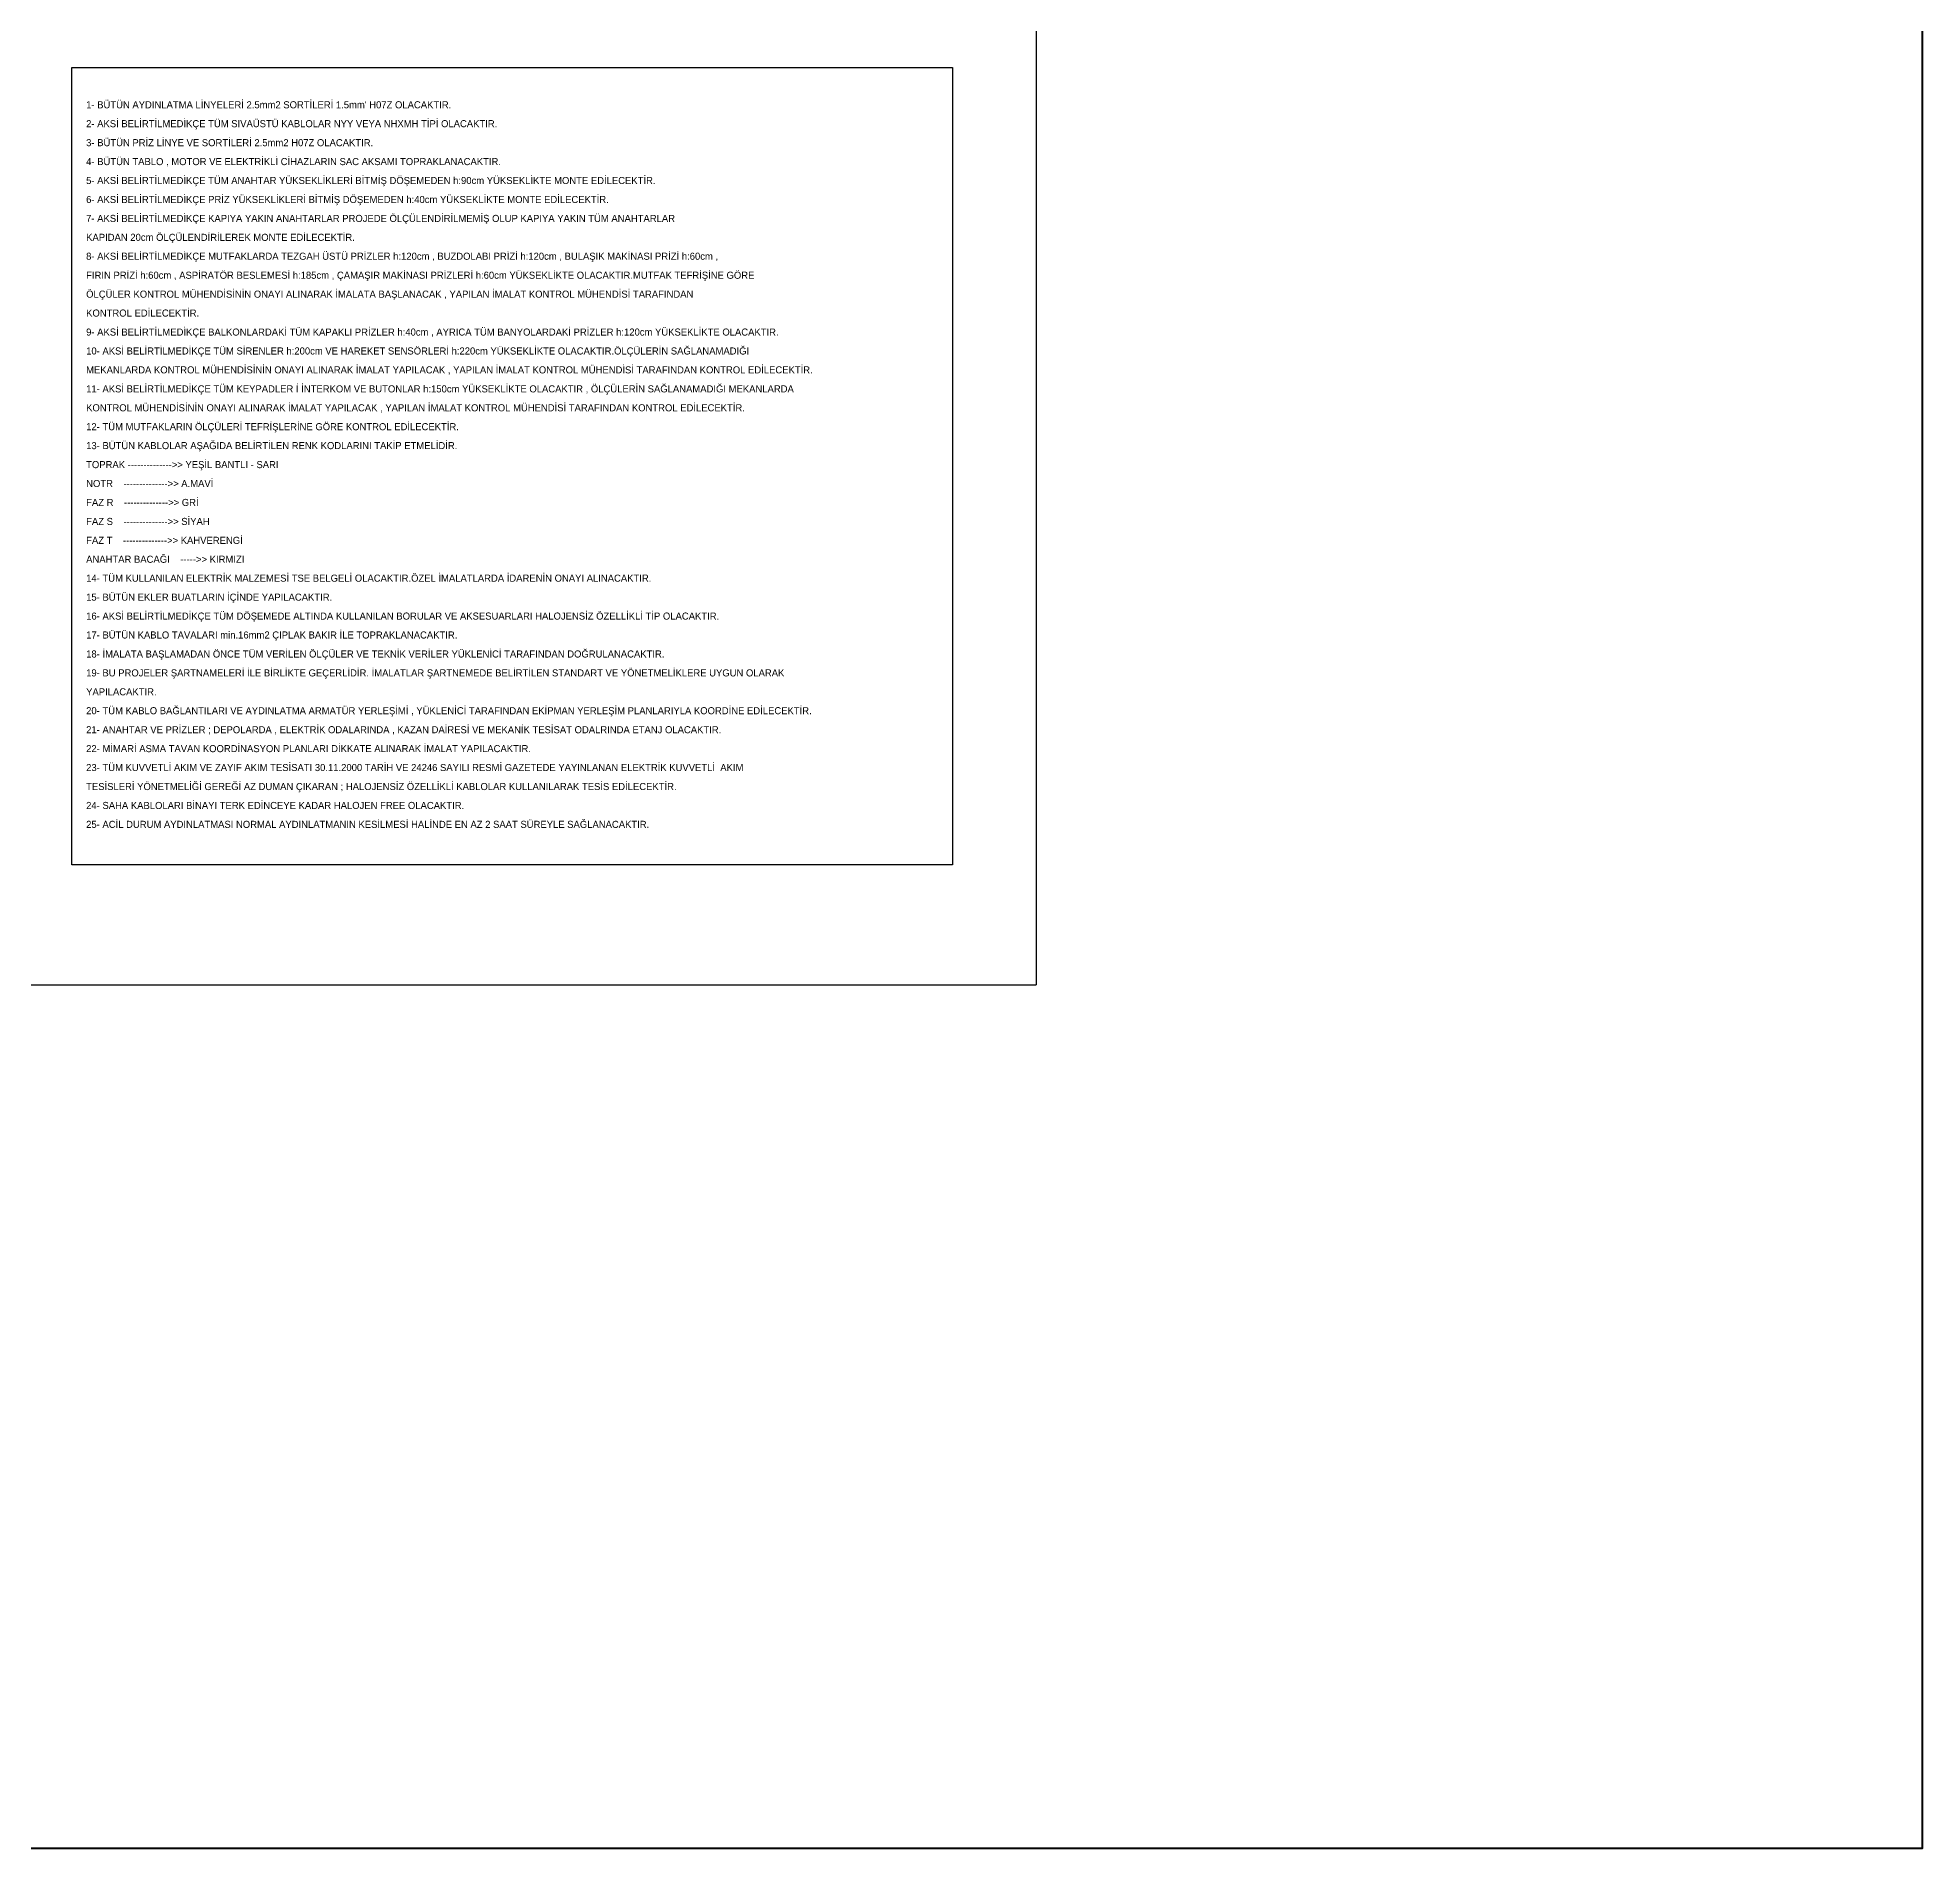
# Model space of a CAD drawing. Header units: millimetres. Extents: x 1852829 to 1882754, y -270850 to -231658.
# Drawn here: x 1880732 to 1882754, y -238520 to -236576 of the extents above; entities that cross this region are included whole.
import ezdxf

# ---------------------------------------------------------------- set-up
doc = ezdxf.new("R2010")
doc.units = ezdxf.units.MM
doc.layers.add('a_çerçeve_line', color=7, linetype='Continuous', lineweight=50)
doc.layers.add('KOLON ŞEMASI', color=5, linetype='Continuous')
doc.layers.add('L12', color=2, linetype='Continuous')
doc.styles.add('YAZI-1', font='wturkce.shx')

msp = doc.modelspace()

# ---------------------------------------------------------------- linework, layer by layer
msp.add_lwpolyline([(1880768.4, -236608.6), (1881713.5, -236608.6), (1881713.5, -237464.4), (1880768.4, -237464.4)], close=True)
at = {"layer": 'a_çerçeve_line'}
msp.add_lwpolyline([(1873707.8, -232246.2), (1882754.3, -232246.2), (1882754.3, -238520.3), (1873707.8, -238520.3)], close=True, dxfattribs=at)
at = {"layer": 'KOLON ŞEMASI', "color": 0, "ltscale": 50}
for p in [(1881803.4, -233113.4), (1879103.4, -237593.4)]:
    msp.add_line(p, (1881803.4, -237593.4), dxfattribs=at)

# ---------------------------------------------------------------- texts
at = {"layer": 'L12', "color": 4, "linetype": 'Continuous', "style": 'YAZI-1'}
for s, height, p in [("1- BÜTÜN AYDINLATMA LİNYELERİ 2.5mm2 SORTİLERİ 1.5mm' H07Z OLACAKTIR.", 7.594, (1880783.6, -236652.3)), ('2- AKSİ BELİRTİLMEDİKÇE TÜM SIVAÜSTÜ KABLOLAR NYY VEYA NHXMH TİPİ OLACAKTIR.', 7.594, (1880783.6, -236672.6)), ('3- BÜTÜN PRİZ LİNYE VE SORTİLERİ 2.5mm2 H07Z OLACAKTIR.', 7.594, (1880783.6, -236693)), ('4- BÜTÜN TABLO , MOTOR VE ELEKTRİKLİ CİHAZLARIN SAC AKSAMI TOPRAKLANACAKTIR.', 7.594, (1880783.6, -236713.3)), ('5- AKSİ BELİRTİLMEDİKÇE TÜM ANAHTAR YÜKSEKLİKLERİ BİTMİŞ DÖŞEMEDEN h:90cm YÜKSEKLİKTE MONTE EDİLECEKTİR.', 7.5938, (1880783.6, -236733.6)), ('6- AKSİ BELİRTİLMEDİKÇE PRİZ YÜKSEKLİKLERİ BİTMİŞ DÖŞEMEDEN h:40cm YÜKSEKLİKTE MONTE EDİLECEKTİR.', 7.594, (1880783.6, -236754)), ('7- AKSİ BELİRTİLMEDİKÇE KAPIYA YAKIN ANAHTARLAR PROJEDE ÖLÇÜLENDİRİLMEMİŞ OLUP KAPIYA YAKIN TÜM ANAHTARLAR', 7.5938, (1880783.6, -236774.3)), ('KAPIDAN 20cm ÖLÇÜLENDİRİLEREK MONTE EDİLECEKTİR.', 7.594, (1880783.6, -236794.6)), ('8- AKSİ BELİRTİLMEDİKÇE MUTFAKLARDA TEZGAH ÜSTÜ PRİZLER h:120cm , BUZDOLABI PRİZİ h:120cm , BULAŞIK MAKİNASI PRİZİ h:60cm , ', 7.5938, (1880783.6, -236814.9)), ('FIRIN PRİZİ h:60cm , ASPİRATÖR BESLEMESİ h:185cm , ÇAMAŞIR MAKİNASI PRİZLERİ h:60cm YÜKSEKLİKTE OLACAKTIR.MUTFAK TEFRİŞİNE GÖRE ', 7.5938, (1880783.6, -236835.3)), ('ÖLÇÜLER KONTROL MÜHENDİSİNİN ONAYI ALINARAK İMALATA BAŞLANACAK , YAPILAN İMALAT KONTROL MÜHENDİSİ TARAFINDAN ', 7.5938, (1880783.6, -236855.6)), ('KONTROL EDİLECEKTİR.', 7.594, (1880783.6, -236875.9)), ('9- AKSİ BELİRTİLMEDİKÇE BALKONLARDAKİ TÜM KAPAKLI PRİZLER h:40cm , AYRICA TÜM BANYOLARDAKİ PRİZLER h:120cm YÜKSEKLİKTE OLACAKTIR.', 7.5938, (1880783.6, -236896.3)), ('10- AKSİ BELİRTİLMEDİKÇE TÜM SİRENLER h:200cm VE HAREKET SENSÖRLERİ h:220cm YÜKSEKLİKTE OLACAKTIR.ÖLÇÜLERİN SAĞLANAMADIĞI', 7.5938, (1880783.6, -236916.6)), ('MEKANLARDA KONTROL MÜHENDİSİNİN ONAYI ALINARAK İMALAT YAPILACAK , YAPILAN İMALAT KONTROL MÜHENDİSİ TARAFINDAN KONTROL EDİLECEKTİR.', 7.5938, (1880783.6, -236936.9)), ('11- AKSİ BELİRTİLMEDİKÇE TÜM KEYPADLER İ İNTERKOM VE BUTONLAR h:150cm YÜKSEKLİKTE OLACAKTIR , ÖLÇÜLERİN SAĞLANAMADIĞI MEKANLARDA', 7.5938, (1880783.6, -236957.3)), ('KONTROL MÜHENDİSİNİN ONAYI ALINARAK İMALAT YAPILACAK , YAPILAN İMALAT KONTROL MÜHENDİSİ TARAFINDAN KONTROL EDİLECEKTİR.', 7.5938, (1880783.6, -236977.6)), ('12- TÜM MUTFAKLARIN ÖLÇÜLERİ TEFRİŞLERİNE GÖRE KONTROL EDİLECEKTİR.', 7.594, (1880783.6, -236997.9)), ('13- BÜTÜN KABLOLAR AŞAĞIDA BELİRTİLEN RENK KODLARINI TAKİP ETMELİDİR.', 7.594, (1880783.6, -237018.2)), ('TOPRAK -------------->> YEŞİL BANTLI - SARI', 7.594, (1880783.6, -237038.6)), ('NOTR    -------------->> A.MAVİ', 7.594, (1880783.6, -237058.9)), ('FAZ R    -------------->> GRİ', 7.594, (1880783.6, -237079.2)), ('FAZ S    -------------->> SİYAH', 7.594, (1880783.6, -237099.6)), ('FAZ T    -------------->> KAHVERENGİ', 7.594, (1880783.6, -237119.9)), ('ANAHTAR BACAĞI    ----->> KIRMIZI', 7.594, (1880783.6, -237140.2)), ('14- TÜM KULLANILAN ELEKTRİK MALZEMESİ TSE BELGELİ OLACAKTIR.ÖZEL İMALATLARDA İDARENİN ONAYI ALINACAKTIR.', 7.5938, (1880783.6, -237160.5)), ('15- BÜTÜN EKLER BUATLARIN İÇİNDE YAPILACAKTIR.', 7.594, (1880783.6, -237180.9)), ('16- AKSİ BELİRTİLMEDİKÇE TÜM DÖŞEMEDE ALTINDA KULLANILAN BORULAR VE AKSESUARLARI HALOJENSİZ ÖZELLİKLİ TİP OLACAKTIR.', 7.5938, (1880783.6, -237201.2)), ('17- BÜTÜN KABLO TAVALARI min.16mm2 ÇIPLAK BAKIR İLE TOPRAKLANACAKTIR.', 7.594, (1880783.6, -237221.5)), ('18- İMALATA BAŞLAMADAN ÖNCE TÜM VERİLEN ÖLÇÜLER VE TEKNİK VERİLER YÜKLENİCİ TARAFINDAN DOĞRULANACAKTIR.', 7.5938, (1880783.6, -237241.9)), ('19- BU PROJELER ŞARTNAMELERİ İLE BİRLİKTE GEÇERLİDİR. İMALATLAR ŞARTNEMEDE BELİRTİLEN STANDART VE YÖNETMELİKLERE UYGUN OLARAK ', 7.5938, (1880783.6, -237262.2)), ('YAPILACAKTIR.', 7.594, (1880783.6, -237282.5)), ('20- TÜM KABLO BAĞLANTILARI VE AYDINLATMA ARMATÜR YERLEŞİMİ , YÜKLENİCİ TARAFINDAN EKİPMAN YERLEŞİM PLANLARIYLA KOORDİNE EDİLECEKTİR.', 7.5938, (1880783.6, -237302.8)), ('21- ANAHTAR VE PRİZLER ; DEPOLARDA , ELEKTRİK ODALARINDA , KAZAN DAİRESİ VE MEKANİK TESİSAT ODALRINDA ETANJ OLACAKTIR.', 7.5938, (1880783.6, -237323.2)), ('22- MİMARİ ASMA TAVAN KOORDİNASYON PLANLARI DİKKATE ALINARAK İMALAT YAPILACAKTIR.', 7.594, (1880783.6, -237343.5)), ('23- TÜM KUVVETLİ AKIM VE ZAYIF AKIM TESİSATI 30.11.2000 TARİH VE 24246 SAYILI RESMİ GAZETEDE YAYINLANAN ELEKTRİK KUVVETLİ  AKIM', 7.5938, (1880783.6, -237363.8)), ('TESİSLERİ YÖNETMELİĞİ GEREĞİ AZ DUMAN ÇIKARAN ; HALOJENSİZ ÖZELLİKLİ KABLOLAR KULLANILARAK TESİS EDİLECEKTİR.', 7.5938, (1880783.6, -237384.2)), ('24- SAHA KABLOLARI BİNAYI TERK EDİNCEYE KADAR HALOJEN FREE OLACAKTIR.', 7.594, (1880783.6, -237404.5)), ('25- ACİL DURUM AYDINLATMASI NORMAL AYDINLATMANIN KESİLMESİ HALİNDE EN AZ 2 SAAT SÜREYLE SAĞLANACAKTIR.', 7.5938, (1880783.6, -237424.8))]:
    msp.add_text(s, height=height, dxfattribs=at).set_placement(p)

doc.saveas('drawing.dxf')
